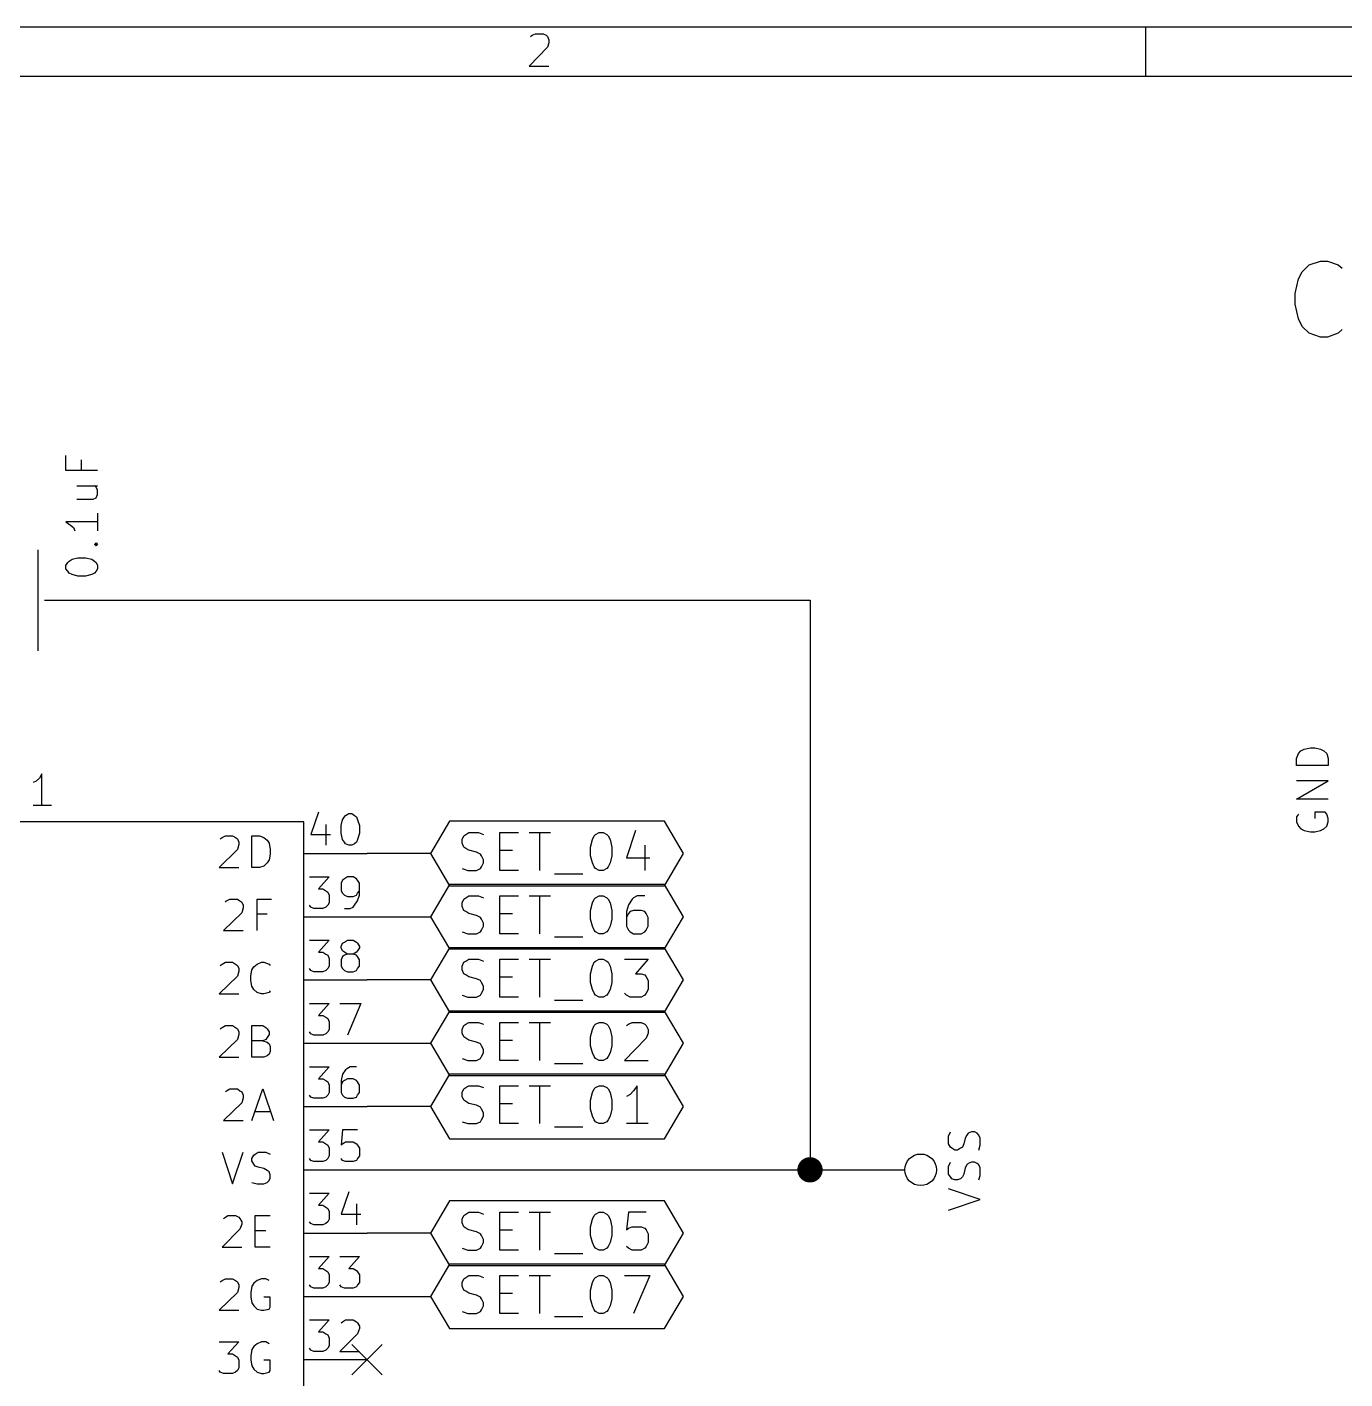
# Model space of a CAD drawing. Extents: x 10 to 287, y -200 to -10.
# Drawn here: x 65.1 to 118, y -64.3 to -10 of the extents above; entities that cross this region are included whole.
import ezdxf

# ---------------------------------------------------------------- set-up
doc = ezdxf.new("R2010")
doc.units = 0
doc.header["$MEASUREMENT"] = 0
for name, color, linetype in [('BLUE2', 5, 'CONTINUOUS'), ('BLUE3', 171, 'CONTINUOUS'), ('CYAN2', 4, 'CONTINUOUS'), ('GREEN2', 3, 'CONTINUOUS'), ('LYELLOW', 51, 'CONTINUOUS'), ('RED2', 1, 'CONTINUOUS')]:
    doc.layers.add(name, color=color, linetype=linetype)

msp = doc.modelspace()

# ---------------------------------------------------------------- linework, layer by layer
at = {"layer": 'BLUE2', "linetype": 'CONTINUOUS'}
for p, q in [((78.1304, -62.8904), (79.3496, -64.1096)), ((79.3496, -62.8904), (78.1304, -64.1096))]:
    msp.add_line(p, q, dxfattribs=at)
at = {"layer": 'BLUE3', "linetype": 'CONTINUOUS'}
for p, q in [((116.561, -19.558), (117.018, -19.4056)), ((117.018, -19.4056), (117.297, -19.4056)), ((117.297, -19.4056), (117.729, -19.558)), ((116.129, -20.1168), (116.281, -19.8374)), ((116.281, -19.8374), (116.561, -19.558)), ((117.729, -19.558), (117.881, -19.685)), ((116.002, -20.701), (116.129, -20.1168)), ((116.002, -21.1328), (116.002, -20.701)), ((116.129, -21.717), (116.002, -21.1328)), ((116.281, -22.0218), (116.129, -21.717)), ((116.561, -22.3012), (116.281, -22.0218)), ((117.881, -22.1488), (117.729, -22.3012)), ((117.018, -22.4536), (116.561, -22.3012)), ((117.297, -22.4536), (117.018, -22.4536)), ((117.729, -22.3012), (117.297, -22.4536))]:
    msp.add_line(p, q, dxfattribs=at)
at = {"layer": 'CYAN2', "linetype": 'CONTINUOUS'}
for p, q in [((66.6496, -27.813), (66.6496, -27.2034)), ((67.2592, -27.3812), (67.2592, -27.813)), ((67.9196, -27.813), (66.6496, -27.813)), ((67.0814, -28.4226), (67.9196, -28.4226)), ((67.8688, -28.4734), (67.7926, -28.4226)), ((67.9196, -28.6004), (67.8688, -28.4734)), ((67.9196, -28.7782), (67.9196, -28.6004)), ((67.0814, -28.956), (67.7418, -28.956)), ((67.7418, -28.956), (67.8688, -28.9052)), ((67.8688, -28.9052), (67.9196, -28.7782)), ((67.9196, -29.5148), (67.9196, -30.226)), ((67.9196, -29.8704), (66.6496, -29.8704)), ((66.6496, -29.8704), (66.8274, -29.9974)), ((66.8274, -29.9974), (66.9544, -30.099)), ((66.9544, -30.099), (67.0052, -30.226)), ((67.7926, -30.7848), (67.8688, -30.7086)), ((67.8688, -30.8356), (67.7926, -30.7848)), ((67.7926, -30.7848), (67.9196, -30.7848)), ((67.8688, -30.7086), (67.9196, -30.7848)), ((67.9196, -30.7848), (67.8688, -30.8356)), ((66.7258, -31.496), (66.7766, -31.4452)), ((66.7766, -31.4452), (66.9036, -31.369)), ((66.9036, -31.369), (67.1322, -31.3182)), ((67.1322, -31.3182), (67.437, -31.3182)), ((67.437, -31.3182), (67.691, -31.369)), ((67.691, -31.369), (67.7926, -31.4452)), ((67.7926, -31.4452), (67.8688, -31.496)), ((66.6496, -31.623), (66.7258, -31.496)), ((66.6496, -31.75), (66.6496, -31.623)), ((66.7258, -31.8516), (66.6496, -31.75)), ((66.7766, -31.9278), (66.7258, -31.8516)), ((66.9036, -31.9786), (66.7766, -31.9278)), ((67.1322, -32.0548), (66.9036, -31.9786)), ((67.691, -31.9786), (67.437, -32.0548)), ((67.7926, -31.9278), (67.691, -31.9786)), ((67.8688, -31.8516), (67.7926, -31.9278)), ((67.8688, -31.496), (67.9196, -31.623)), ((67.9196, -31.75), (67.8688, -31.8516)), ((67.9196, -31.623), (67.9196, -31.75)), ((67.437, -32.0548), (67.1322, -32.0548)), ((116.129, -39.1668), (116.23, -39.0652)), ((116.23, -39.0652), (116.357, -38.989)), ((116.357, -38.989), (116.611, -38.9382)), ((116.611, -38.9382), (116.789, -38.9382)), ((116.789, -38.9382), (117.018, -38.989)), ((117.018, -38.989), (117.145, -39.0652)), ((117.145, -39.0652), (117.272, -39.1668)), ((116.053, -39.37), (116.129, -39.1668)), ((116.053, -39.6494), (116.053, -39.37)), ((117.272, -39.1668), (117.323, -39.37)), ((117.323, -39.37), (117.323, -39.6494)), ((65.5828, -40.1574), (65.4558, -40.2844)), ((65.6844, -39.9796), (65.5828, -40.1574)), ((65.6844, -41.2496), (65.6844, -39.9796)), ((117.323, -39.6494), (116.053, -39.6494)), ((65.4558, -40.2844), (65.3288, -40.3352)), ((116.053, -40.9956), (117.323, -40.259)), ((117.323, -40.259), (116.053, -40.259)), ((117.323, -40.9956), (116.053, -40.9956)), ((66.0654, -41.2496), (65.3288, -41.2496)), ((116.129, -41.6052), (116.053, -41.7068)), ((116.053, -41.7068), (116.053, -41.91)), ((117.196, -41.529), (116.789, -41.529)), ((116.789, -41.529), (116.789, -41.783)), ((117.272, -41.6052), (117.196, -41.529)), ((117.323, -41.783), (117.272, -41.6052)), ((117.323, -41.91), (117.323, -41.783)), ((116.053, -41.91), (116.129, -42.0878)), ((116.129, -42.0878), (116.23, -42.1894)), ((116.23, -42.1894), (116.357, -42.2656)), ((116.357, -42.2656), (116.611, -42.3164)), ((116.611, -42.3164), (116.789, -42.3164)), ((116.789, -42.3164), (117.018, -42.2656)), ((117.018, -42.2656), (117.145, -42.1894)), ((117.145, -42.1894), (117.272, -42.0878)), ((117.272, -42.0878), (117.323, -41.91)), ((72.8472, -42.5958), (72.9234, -42.545)), ((72.9234, -42.545), (73.0504, -42.4688)), ((73.0504, -42.4688), (73.3298, -42.4688)), ((73.3298, -42.4688), (73.4568, -42.545)), ((73.4568, -42.545), (73.533, -42.5958)), ((73.533, -42.5958), (73.5838, -42.7228)), ((73.5838, -42.8244), (73.533, -43.0276)), ((73.5838, -42.7228), (73.5838, -42.8244)), ((74.1172, -43.7388), (74.1172, -42.4688)), ((74.1172, -42.4688), (74.422, -42.4688)), ((74.422, -42.4688), (74.5998, -42.545)), ((74.5998, -42.545), (74.7268, -42.6466)), ((74.7268, -42.6466), (74.803, -42.7736)), ((74.803, -42.7736), (74.8538, -43.0276)), ((73.533, -43.0276), (72.7964, -43.7388)), ((74.8538, -43.2054), (74.803, -43.434)), ((74.8538, -43.0276), (74.8538, -43.2054)), ((72.7964, -43.7388), (73.5838, -43.7388)), ((74.422, -43.7388), (74.1172, -43.7388)), ((74.5998, -43.688), (74.422, -43.7388)), ((74.7268, -43.561), (74.5998, -43.688)), ((74.803, -43.434), (74.7268, -43.561)), ((73.1012, -45.085), (73.2282, -45.0088)), ((73.2282, -45.0088), (73.533, -45.0088)), ((73.533, -45.0088), (73.6346, -45.085)), ((74.3204, -46.2788), (74.3204, -45.0088)), ((74.3204, -45.0088), (74.9046, -45.0088)), ((73.7108, -45.5676), (72.9742, -46.2788)), ((73.0504, -45.1358), (73.1012, -45.085)), ((73.6346, -45.085), (73.7108, -45.1358)), ((73.7108, -45.1358), (73.7616, -45.2628)), ((73.7616, -45.3644), (73.7108, -45.5676)), ((73.7616, -45.2628), (73.7616, -45.3644)), ((74.7268, -45.6184), (74.3204, -45.6184)), ((72.9742, -46.2788), (73.7616, -46.2788)), ((72.8472, -47.6758), (72.9234, -47.625)), ((72.9234, -47.625), (73.0504, -47.5488)), ((73.0504, -47.5488), (73.3298, -47.5488)), ((73.3298, -47.5488), (73.4568, -47.625)), ((73.4568, -47.625), (73.533, -47.6758)), ((73.533, -47.6758), (73.5838, -47.8028)), ((74.1172, -47.8536), (74.1934, -47.7266)), ((74.1934, -47.7266), (74.3204, -47.625)), ((74.3204, -47.625), (74.4982, -47.5488)), ((74.4982, -47.5488), (74.5998, -47.5488)), ((74.5998, -47.5488), (74.803, -47.625)), ((74.803, -47.625), (74.8538, -47.6758)), ((73.533, -48.1076), (72.7964, -48.8188)), ((73.5838, -47.9044), (73.533, -48.1076)), ((73.5838, -47.8028), (73.5838, -47.9044)), ((74.0664, -48.1076), (74.1172, -47.8536)), ((74.0664, -48.2854), (74.0664, -48.1076)), ((74.1172, -48.514), (74.0664, -48.2854)), ((72.7964, -48.8188), (73.5838, -48.8188)), ((74.1934, -48.641), (74.1172, -48.514)), ((74.3204, -48.768), (74.1934, -48.641)), ((74.4982, -48.8188), (74.3204, -48.768)), ((74.5998, -48.8188), (74.4982, -48.8188)), ((74.803, -48.768), (74.5998, -48.8188)), ((74.8538, -48.6918), (74.803, -48.768)), ((72.8472, -50.2158), (72.9234, -50.165)), ((72.9234, -50.165), (73.0504, -50.0888)), ((73.0504, -50.0888), (73.3298, -50.0888)), ((73.3298, -50.0888), (73.4568, -50.165)), ((73.4568, -50.165), (73.533, -50.2158)), ((73.533, -50.2158), (73.5838, -50.3428)), ((73.5838, -50.4444), (73.533, -50.6476)), ((73.5838, -50.3428), (73.5838, -50.4444)), ((74.1172, -51.3588), (74.1172, -50.0888)), ((74.1172, -50.0888), (74.549, -50.0888)), ((74.549, -50.0888), (74.676, -50.165)), ((74.676, -50.165), (74.7268, -50.2158)), ((74.7268, -50.2158), (74.803, -50.3428)), ((74.803, -50.4444), (74.7268, -50.5714)), ((74.803, -50.3428), (74.803, -50.4444)), ((73.533, -50.6476), (72.7964, -51.3588)), ((74.549, -50.6984), (74.1172, -50.6984)), ((74.676, -50.6476), (74.549, -50.6984)), ((74.549, -50.6984), (74.7268, -50.7492)), ((74.7268, -50.5714), (74.676, -50.6476)), ((74.7268, -50.7492), (74.803, -50.8254)), ((74.803, -50.8254), (74.8538, -50.927)), ((74.8538, -50.927), (74.8538, -51.1302)), ((72.7964, -51.3588), (73.5838, -51.3588)), ((74.5998, -51.3588), (74.1172, -51.3588)), ((74.7268, -51.308), (74.5998, -51.3588)), ((74.803, -51.2318), (74.7268, -51.308)), ((74.8538, -51.1302), (74.803, -51.2318)), ((73.1012, -52.705), (73.2282, -52.6288)), ((73.2282, -52.6288), (73.533, -52.6288)), ((73.533, -52.6288), (73.6346, -52.705)), ((74.1172, -53.8988), (74.549, -52.6288)), ((74.549, -52.6288), (74.9808, -53.8988)), ((73.0504, -52.7558), (73.1012, -52.705)), ((73.6346, -52.705), (73.7108, -52.7558)), ((73.7108, -52.7558), (73.7616, -52.8828)), ((73.7616, -52.9844), (73.7108, -53.1876)), ((73.7616, -52.8828), (73.7616, -52.9844)), ((73.7108, -53.1876), (72.9742, -53.8988)), ((74.2442, -53.5432), (74.8538, -53.5432)), ((72.9742, -53.8988), (73.7616, -53.8988)), ((102.083, -54.5338), (102.159, -54.356)), ((102.083, -54.8386), (102.083, -54.5338)), ((102.743, -54.61), (102.692, -54.8386)), ((102.819, -54.483), (102.743, -54.61)), ((102.87, -54.4068), (102.819, -54.483)), ((102.997, -54.356), (102.87, -54.4068)), ((103.124, -54.356), (102.997, -54.356)), ((103.226, -54.4068), (103.124, -54.356)), ((103.302, -54.483), (103.226, -54.4068)), ((103.353, -54.61), (103.302, -54.483)), ((103.353, -54.8894), (103.353, -54.61)), ((72.9234, -55.1688), (73.3298, -56.4388)), ((73.3298, -56.4388), (73.7616, -55.1688)), ((74.1172, -55.4228), (74.1934, -55.2958)), ((74.1934, -55.2958), (74.2442, -55.245)), ((74.2442, -55.245), (74.3712, -55.1688)), ((74.3712, -55.1688), (74.676, -55.1688)), ((74.676, -55.1688), (74.8538, -55.245)), ((102.159, -54.9656), (102.083, -54.8386)), ((102.21, -55.0164), (102.159, -54.9656)), ((102.337, -55.0926), (102.21, -55.0164)), ((102.438, -55.0926), (102.337, -55.0926)), ((102.565, -55.0164), (102.438, -55.0926)), ((102.641, -54.9656), (102.565, -55.0164)), ((102.692, -54.8386), (102.641, -54.9656)), ((103.302, -55.0926), (103.353, -54.8894)), ((74.1172, -55.5244), (74.1172, -55.4228)), ((74.1934, -55.6514), (74.1172, -55.5244)), ((74.2442, -55.7276), (74.1934, -55.6514)), ((74.3712, -55.7784), (74.2442, -55.7276)), ((74.5998, -55.8292), (74.3712, -55.7784)), ((74.7268, -55.9054), (74.5998, -55.8292)), ((102.083, -55.753), (102.159, -55.5752)), ((102.083, -56.0578), (102.083, -55.753)), ((102.743, -55.8038), (102.692, -56.0578)), ((102.819, -55.6768), (102.743, -55.8038)), ((102.87, -55.626), (102.819, -55.6768)), ((102.997, -55.5752), (102.87, -55.626)), ((103.124, -55.5752), (102.997, -55.5752)), ((103.226, -55.626), (103.124, -55.5752)), ((103.302, -55.6768), (103.226, -55.626)), ((103.353, -55.8038), (103.302, -55.6768)), ((103.353, -56.1086), (103.353, -55.8038)), ((74.1172, -56.388), (74.3204, -56.4388)), ((74.5998, -56.4388), (74.7268, -56.388)), ((74.803, -55.9562), (74.7268, -55.9054)), ((74.7268, -56.388), (74.803, -56.3118)), ((74.8538, -56.0832), (74.803, -55.9562)), ((74.803, -56.3118), (74.8538, -56.2102)), ((74.8538, -56.2102), (74.8538, -56.0832)), ((102.159, -56.1594), (102.083, -56.0578)), ((102.21, -56.2356), (102.159, -56.1594)), ((102.337, -56.2864), (102.21, -56.2356)), ((102.438, -56.2864), (102.337, -56.2864)), ((102.565, -56.2356), (102.438, -56.2864)), ((102.641, -56.1594), (102.565, -56.2356)), ((102.692, -56.0578), (102.641, -56.1594)), ((103.302, -56.2864), (103.353, -56.1086)), ((74.3204, -56.4388), (74.5998, -56.4388)), ((103.353, -57.0738), (102.083, -56.642)), ((102.083, -57.5056), (103.353, -57.0738)), ((72.9742, -57.8358), (73.0504, -57.785)), ((73.0504, -57.785), (73.152, -57.7088)), ((73.152, -57.7088), (73.4568, -57.7088)), ((73.4568, -57.7088), (73.5838, -57.785)), ((73.5838, -57.785), (73.6346, -57.8358)), ((73.6346, -57.8358), (73.7108, -57.9628)), ((73.7108, -58.0644), (73.6346, -58.2676)), ((73.7108, -57.9628), (73.7108, -58.0644)), ((74.2442, -58.9788), (74.2442, -57.7088)), ((74.2442, -57.7088), (74.8538, -57.7088)), ((73.6346, -58.2676), (72.9234, -58.9788)), ((74.2442, -58.3184), (74.676, -58.3184)), ((72.9234, -58.9788), (73.7108, -58.9788)), ((74.8538, -58.9788), (74.2442, -58.9788)), ((72.8472, -60.3758), (72.9234, -60.325)), ((72.9234, -60.325), (73.0504, -60.2488)), ((73.0504, -60.2488), (73.3298, -60.2488)), ((73.3298, -60.2488), (73.4568, -60.325)), ((73.4568, -60.325), (73.533, -60.3758)), ((73.533, -60.3758), (73.5838, -60.5028)), ((73.5838, -60.6044), (73.533, -60.8076)), ((73.5838, -60.5028), (73.5838, -60.6044)), ((74.1172, -60.5536), (74.0664, -60.8076)), ((74.1934, -60.4266), (74.1172, -60.5536)), ((74.3204, -60.325), (74.1934, -60.4266)), ((74.4982, -60.2488), (74.3204, -60.325)), ((74.676, -60.2488), (74.4982, -60.2488)), ((74.803, -60.325), (74.676, -60.2488)), ((73.533, -60.8076), (72.7964, -61.5188)), ((74.0664, -60.8076), (74.0664, -60.9854)), ((74.0664, -60.9854), (74.1172, -61.214)), ((74.1172, -61.214), (74.1934, -61.341)), ((74.8538, -60.9854), (74.5998, -60.9854)), ((74.8538, -61.3918), (74.8538, -60.9854)), ((72.7964, -61.5188), (73.5838, -61.5188)), ((74.1934, -61.341), (74.3204, -61.468)), ((74.3204, -61.468), (74.4982, -61.5188)), ((74.4982, -61.5188), (74.5998, -61.5188)), ((74.5998, -61.5188), (74.803, -61.468)), ((74.803, -61.468), (74.8538, -61.3918)), ((72.7964, -62.7888), (73.5838, -62.7888)), ((73.5838, -62.7888), (73.152, -63.2714)), ((74.3204, -62.865), (74.1934, -62.9666)), ((74.4982, -62.7888), (74.3204, -62.865)), ((74.676, -62.7888), (74.4982, -62.7888)), ((74.803, -62.865), (74.676, -62.7888)), ((73.152, -63.2714), (73.3298, -63.2714)), ((73.3298, -63.2714), (73.4568, -63.3476)), ((73.4568, -63.3476), (73.533, -63.3984)), ((73.533, -63.3984), (73.5838, -63.5254)), ((74.1172, -63.0936), (74.0664, -63.3476)), ((74.0664, -63.3476), (74.0664, -63.5254)), ((74.1934, -62.9666), (74.1172, -63.0936)), ((72.8472, -64.008), (72.7964, -63.9318)), ((72.9742, -64.0588), (72.8472, -64.008)), ((73.4568, -64.008), (73.3298, -64.0588)), ((73.533, -63.9318), (73.4568, -64.008)), ((73.5838, -63.8302), (73.533, -63.9318)), ((73.5838, -63.5254), (73.5838, -63.8302)), ((74.0664, -63.5254), (74.1172, -63.754)), ((74.1172, -63.754), (74.1934, -63.881)), ((74.1934, -63.881), (74.3204, -64.008)), ((74.3204, -64.008), (74.4982, -64.0588)), ((74.8538, -63.5254), (74.5998, -63.5254)), ((74.5998, -64.0588), (74.803, -64.008)), ((74.803, -64.008), (74.8538, -63.9318)), ((74.8538, -63.9318), (74.8538, -63.5254)), ((73.3298, -64.0588), (72.9742, -64.0588)), ((74.4982, -64.0588), (74.5998, -64.0588))]:
    msp.add_line(p, q, dxfattribs=at)
at = {"layer": 'GREEN2', "linetype": 'CONTINUOUS'}
for p, q in [((68.58, -33.02), (96.52, -33.02)), ((96.52, -33.02), (96.52, -55.88)), ((81.28, -43.18), (78.74, -43.18)), ((78.74, -45.72), (81.28, -45.72)), ((81.28, -48.26), (78.74, -48.26)), ((78.74, -50.8), (81.28, -50.8)), ((81.28, -53.34), (78.74, -53.34)), ((78.74, -55.88), (96.52, -55.88)), ((96.52, -55.88), (99.06, -55.88)), ((81.28, -58.42), (78.74, -58.42)), ((78.74, -60.96), (81.28, -60.96))]:
    msp.add_line(p, q, dxfattribs=at)
at = {"layer": 'GREEN2', "const_width": 0.508}
msp.add_lwpolyline([(96.266, -55.88, 1), (96.774, -55.88, 1)], format="xyb", close=True, dxfattribs=at)
at = {"layer": 'LYELLOW', "linetype": 'CONTINUOUS'}
for p, q in [((76.2, -41.91), (53.34, -41.91)), ((76.2, -92.71), (76.2, -41.91))]:
    msp.add_line(p, q, dxfattribs=at)
at = {"layer": 'RED2', "linetype": 'CONTINUOUS'}
for p, q in [((286.995, -10.0076), (10.0076, -10.0076)), ((85.3694, -10.3378), (85.4964, -10.287)), ((85.4964, -10.287), (85.8012, -10.287)), ((85.8012, -10.287), (85.9282, -10.3378)), ((110.007, -11.9888), (110.007, -10.0076)), ((85.979, -10.8204), (85.2424, -11.5824)), ((85.2932, -10.3886), (85.3694, -10.3378)), ((85.9282, -10.3378), (85.979, -10.3886)), ((85.979, -10.3886), (86.0298, -10.5156)), ((86.0298, -10.6426), (85.979, -10.8204)), ((86.0298, -10.5156), (86.0298, -10.6426)), ((85.2424, -11.5824), (86.0298, -11.5824)), ((285.013, -11.9888), (11.9888, -11.9888)), ((65.532, -35.052), (65.532, -30.988)), ((65.786, -33.02), (68.58, -33.02)), ((76.7842, -41.529), (76.4794, -42.418)), ((77.7494, -41.8338), (77.8256, -41.7068)), ((77.8256, -41.7068), (77.8764, -41.656)), ((77.8764, -41.656), (78.0034, -41.5798)), ((78.0034, -41.5798), (78.1304, -41.5798)), ((78.1304, -41.5798), (78.232, -41.656)), ((78.232, -41.656), (78.3082, -41.7068)), ((78.3082, -41.7068), (78.359, -41.8338)), ((76.2, -41.91), (53.34, -41.91)), ((76.2, -92.71), (76.2, -41.91)), ((77.089, -42.0116), (77.089, -42.8498)), ((77.6986, -42.0624), (77.7494, -41.8338)), ((77.6986, -42.3672), (77.6986, -42.0624)), ((78.359, -41.8338), (78.4352, -42.0624)), ((78.4352, -42.0624), (78.4352, -42.3672)), ((82.042, -41.8846), (81.28, -43.18)), ((90.678, -41.8846), (82.042, -41.8846)), ((89.5096, -42.2656), (89.154, -43.3578)), ((91.44, -43.18), (90.678, -41.8846)), ((76.4794, -42.418), (77.2668, -42.418)), ((77.7494, -42.6212), (77.6986, -42.3672)), ((77.8256, -42.7228), (77.7494, -42.6212)), ((77.8764, -42.799), (77.8256, -42.7228)), ((78.0034, -42.8498), (77.8764, -42.799)), ((78.1304, -42.8498), (78.0034, -42.8498)), ((78.232, -42.799), (78.1304, -42.8498)), ((78.3082, -42.7228), (78.232, -42.799)), ((78.359, -42.6212), (78.3082, -42.7228)), ((78.4352, -42.3672), (78.359, -42.6212)), ((82.55, -42.6212), (82.6262, -42.4688)), ((82.55, -42.7736), (82.55, -42.6212)), ((82.6262, -42.926), (82.55, -42.7736)), ((82.6262, -42.4688), (82.7024, -42.418)), ((82.7024, -42.418), (82.8294, -42.3418)), ((82.8294, -42.3418), (83.2104, -42.3418)), ((83.2104, -42.3418), (83.4136, -42.418)), ((84.074, -43.8658), (84.074, -42.3418)), ((84.074, -42.3418), (84.8106, -42.3418)), ((85.2424, -42.3418), (86.106, -42.3418)), ((85.6742, -43.8658), (85.6742, -42.3418)), ((87.7062, -42.926), (87.7824, -42.6212)), ((87.7824, -42.6212), (87.8586, -42.4688)), ((87.8586, -42.4688), (87.9094, -42.418)), ((87.9094, -42.418), (88.0618, -42.3418)), ((88.0618, -42.3418), (88.2142, -42.3418)), ((88.2142, -42.3418), (88.3666, -42.418)), ((88.3666, -42.418), (88.4174, -42.4688)), ((88.4174, -42.4688), (88.4936, -42.6212)), ((88.4936, -42.6212), (88.5698, -42.926)), ((89.8906, -42.8498), (89.8906, -43.8658)), ((76.2, -43.18), (78.74, -43.18)), ((81.28, -43.18), (82.042, -44.4754)), ((82.7024, -42.9768), (82.6262, -42.926)), ((82.8294, -43.053), (82.7024, -42.9768)), ((83.1342, -43.1292), (82.8294, -43.053)), ((83.2866, -43.2054), (83.1342, -43.1292)), ((83.3374, -43.2816), (83.2866, -43.2054)), ((83.4136, -43.434), (83.3374, -43.2816)), ((84.074, -43.053), (84.582, -43.053)), ((87.7062, -43.2816), (87.7062, -42.926)), ((87.7824, -43.561), (87.7062, -43.2816)), ((88.5698, -43.2816), (88.4936, -43.561)), ((88.5698, -42.926), (88.5698, -43.2816)), ((89.154, -43.3578), (90.0938, -43.3578)), ((90.678, -44.4754), (91.44, -43.18)), ((82.55, -43.7896), (82.7786, -43.8658)), ((82.7786, -43.8658), (83.1342, -43.8658)), ((83.1342, -43.8658), (83.2866, -43.7896)), ((83.2866, -43.7896), (83.3374, -43.7134)), ((83.3374, -43.7134), (83.4136, -43.561)), ((83.4136, -43.561), (83.4136, -43.434)), ((84.8106, -43.8658), (84.074, -43.8658)), ((87.8586, -43.7134), (87.7824, -43.561)), ((87.9094, -43.7896), (87.8586, -43.7134)), ((88.0618, -43.8658), (87.9094, -43.7896)), ((88.2142, -43.8658), (88.0618, -43.8658)), ((88.3666, -43.7896), (88.2142, -43.8658)), ((88.4174, -43.7134), (88.3666, -43.7896)), ((88.4936, -43.561), (88.4174, -43.7134)), ((76.4286, -44.1198), (77.216, -44.1198)), ((77.216, -44.1198), (76.7842, -44.6024)), ((77.7494, -44.2468), (77.6986, -44.3738)), ((77.6986, -44.3738), (77.6986, -44.6786)), ((77.8256, -44.196), (77.7494, -44.2468)), ((77.9526, -44.1198), (77.8256, -44.196)), ((78.1812, -44.1198), (77.9526, -44.1198)), ((78.3082, -44.196), (78.1812, -44.1198)), ((78.359, -44.2468), (78.3082, -44.196)), ((78.4352, -44.3738), (78.359, -44.2468)), ((78.4352, -44.8564), (78.4352, -44.3738)), ((82.042, -44.4246), (81.28, -45.72)), ((90.678, -44.4246), (82.042, -44.4246)), ((82.042, -44.4754), (90.678, -44.4754)), ((86.2584, -43.9928), (87.4014, -43.9928)), ((91.44, -45.72), (90.678, -44.4246)), ((76.7842, -44.6024), (76.962, -44.6024)), ((76.962, -44.6024), (77.089, -44.6786)), ((77.089, -44.6786), (77.1652, -44.7294)), ((77.1652, -44.7294), (77.216, -44.8564)), ((77.216, -44.8564), (77.216, -45.1612)), ((77.6986, -44.6786), (77.7494, -44.7802)), ((77.7494, -44.7802), (77.8256, -44.8564)), ((77.8256, -44.8564), (77.9526, -44.9072)), ((77.9526, -44.9072), (78.1812, -44.9072)), ((78.1812, -44.9072), (78.3082, -44.8564)), ((78.3082, -44.8564), (78.359, -44.7802)), ((78.359, -44.7802), (78.4352, -44.6786)), ((78.359, -45.085), (78.4352, -44.8564)), ((82.55, -45.1612), (82.6262, -45.0088)), ((82.6262, -45.0088), (82.7024, -44.958)), ((82.7024, -44.958), (82.8294, -44.8818)), ((82.8294, -44.8818), (83.2104, -44.8818)), ((83.2104, -44.8818), (83.4136, -44.958)), ((84.074, -46.4058), (84.074, -44.8818)), ((84.074, -44.8818), (84.8106, -44.8818)), ((85.2424, -44.8818), (86.106, -44.8818)), ((85.6742, -46.4058), (85.6742, -44.8818)), ((87.7824, -45.1612), (87.8586, -45.0088)), ((87.8586, -45.0088), (87.9094, -44.958)), ((87.9094, -44.958), (88.0618, -44.8818)), ((88.0618, -44.8818), (88.2142, -44.8818)), ((88.2142, -44.8818), (88.3666, -44.958)), ((88.3666, -44.958), (88.4174, -45.0088)), ((88.4174, -45.0088), (88.4936, -45.1612)), ((89.3826, -45.0088), (89.2302, -45.2374)), ((89.4334, -44.958), (89.3826, -45.0088)), ((89.5858, -44.8818), (89.4334, -44.958)), ((89.8906, -44.8818), (89.5858, -44.8818)), ((76.4794, -45.339), (76.4286, -45.2628)), ((76.6064, -45.3898), (76.4794, -45.339)), ((76.962, -45.3898), (76.6064, -45.3898)), ((77.089, -45.339), (76.962, -45.3898)), ((77.1652, -45.2628), (77.089, -45.339)), ((77.216, -45.1612), (77.1652, -45.2628)), ((77.8256, -45.3898), (78.0542, -45.3898)), ((78.0542, -45.3898), (78.1812, -45.339)), ((78.1812, -45.339), (78.232, -45.2628)), ((78.232, -45.2628), (78.359, -45.085)), ((82.55, -45.3136), (82.55, -45.1612)), ((82.6262, -45.466), (82.55, -45.3136)), ((82.7024, -45.5168), (82.6262, -45.466)), ((82.8294, -45.593), (82.7024, -45.5168)), ((87.7062, -45.466), (87.7824, -45.1612)), ((87.7062, -45.8216), (87.7062, -45.466)), ((88.4936, -45.1612), (88.5698, -45.466)), ((88.5698, -45.466), (88.5698, -45.8216)), ((89.2302, -45.2374), (89.154, -45.5168)), ((89.154, -45.5168), (89.154, -46.101)), ((89.3064, -45.5168), (89.2302, -45.593)), ((89.4334, -45.466), (89.3064, -45.5168)), ((89.7382, -45.466), (89.4334, -45.466)), ((89.8906, -45.5168), (89.7382, -45.466)), ((89.9414, -45.593), (89.8906, -45.5168)), ((76.2, -45.72), (78.74, -45.72)), ((81.28, -45.72), (82.042, -47.0154)), ((83.1342, -45.6692), (82.8294, -45.593)), ((83.2866, -45.7454), (83.1342, -45.6692)), ((83.3374, -45.8216), (83.2866, -45.7454)), ((83.4136, -45.974), (83.3374, -45.8216)), ((83.3374, -46.2534), (83.4136, -46.101)), ((83.4136, -46.101), (83.4136, -45.974)), ((84.074, -45.593), (84.582, -45.593)), ((87.7824, -46.101), (87.7062, -45.8216)), ((87.8586, -46.2534), (87.7824, -46.101)), ((88.4936, -46.101), (88.4174, -46.2534)), ((88.5698, -45.8216), (88.4936, -46.101)), ((89.2302, -45.593), (89.154, -45.7454)), ((89.154, -46.101), (89.2302, -46.2534)), ((90.0176, -45.7454), (89.9414, -45.593)), ((89.9414, -46.2534), (90.0176, -46.101)), ((90.0176, -46.101), (90.0176, -45.7454)), ((90.678, -47.0154), (91.44, -45.72)), ((76.4286, -46.6598), (77.216, -46.6598)), ((77.216, -46.6598), (76.7842, -47.1424)), ((77.8256, -46.736), (77.9526, -46.6598)), ((77.9526, -46.6598), (78.1812, -46.6598)), ((78.1812, -46.6598), (78.3082, -46.736)), ((82.55, -46.3296), (82.7786, -46.4058)), ((82.7786, -46.4058), (83.1342, -46.4058)), ((83.1342, -46.4058), (83.2866, -46.3296)), ((83.2866, -46.3296), (83.3374, -46.2534)), ((84.8106, -46.4058), (84.074, -46.4058)), ((86.2584, -46.5328), (87.4014, -46.5328)), ((87.9094, -46.3296), (87.8586, -46.2534)), ((88.0618, -46.4058), (87.9094, -46.3296)), ((88.2142, -46.4058), (88.0618, -46.4058)), ((88.3666, -46.3296), (88.2142, -46.4058)), ((88.4174, -46.2534), (88.3666, -46.3296)), ((89.2302, -46.2534), (89.3064, -46.3296)), ((89.3064, -46.3296), (89.4334, -46.4058)), ((89.4334, -46.4058), (89.7382, -46.4058)), ((89.7382, -46.4058), (89.8906, -46.3296)), ((89.8906, -46.3296), (89.9414, -46.2534)), ((76.7842, -47.1424), (76.962, -47.1424)), ((76.962, -47.1424), (77.089, -47.2186)), ((77.6986, -46.9138), (77.7494, -46.7868)), ((77.6986, -46.9646), (77.6986, -46.9138)), ((77.7494, -47.0916), (77.6986, -46.9646)), ((77.7494, -46.7868), (77.8256, -46.736)), ((77.8256, -47.1424), (77.7494, -47.0916)), ((77.9526, -47.2186), (77.8256, -47.1424)), ((78.3082, -47.1424), (78.1812, -47.2186)), ((78.3082, -46.736), (78.359, -46.7868)), ((78.359, -47.0916), (78.3082, -47.1424)), ((78.359, -46.7868), (78.4352, -46.9138)), ((78.4352, -46.9646), (78.359, -47.0916)), ((78.4352, -46.9138), (78.4352, -46.9646)), ((82.042, -46.9646), (81.28, -48.26)), ((90.678, -46.9646), (82.042, -46.9646)), ((82.042, -47.0154), (90.678, -47.0154)), ((91.44, -48.26), (90.678, -46.9646)), ((77.089, -47.2186), (77.1652, -47.2694)), ((77.1652, -47.2694), (77.216, -47.3964)), ((77.216, -47.7012), (77.1652, -47.8028)), ((77.216, -47.3964), (77.216, -47.7012)), ((77.7494, -47.3202), (77.6986, -47.4472)), ((77.6986, -47.4472), (77.6986, -47.7012)), ((77.6986, -47.7012), (77.7494, -47.8028)), ((77.8256, -47.2694), (77.7494, -47.3202)), ((77.9526, -47.2186), (77.8256, -47.2694)), ((78.1812, -47.2186), (77.9526, -47.2186)), ((78.3082, -47.2694), (78.1812, -47.2186)), ((78.359, -47.3202), (78.3082, -47.2694)), ((78.4352, -47.4472), (78.359, -47.3202)), ((78.359, -47.8028), (78.4352, -47.7012)), ((78.4352, -47.7012), (78.4352, -47.4472)), ((82.55, -47.7012), (82.6262, -47.5488)), ((82.55, -47.8536), (82.55, -47.7012)), ((82.6262, -47.5488), (82.7024, -47.498)), ((82.7024, -47.498), (82.8294, -47.4218)), ((82.8294, -47.4218), (83.2104, -47.4218)), ((83.2104, -47.4218), (83.4136, -47.498)), ((84.074, -48.9458), (84.074, -47.4218)), ((84.074, -47.4218), (84.8106, -47.4218)), ((85.2424, -47.4218), (86.106, -47.4218)), ((85.6742, -48.9458), (85.6742, -47.4218)), ((87.7062, -48.006), (87.7824, -47.7012)), ((87.7824, -47.7012), (87.8586, -47.5488)), ((87.8586, -47.5488), (87.9094, -47.498)), ((87.9094, -47.498), (88.0618, -47.4218)), ((88.0618, -47.4218), (88.2142, -47.4218)), ((88.2142, -47.4218), (88.3666, -47.498)), ((88.3666, -47.498), (88.4174, -47.5488)), ((88.4174, -47.5488), (88.4936, -47.7012)), ((88.4936, -47.7012), (88.5698, -48.006)), ((89.0778, -47.4218), (90.0176, -47.4218)), ((90.0176, -47.4218), (89.5096, -48.006)), ((76.2, -48.26), (78.74, -48.26)), ((76.4794, -47.879), (76.4286, -47.8028)), ((76.6064, -47.9298), (76.4794, -47.879)), ((76.962, -47.9298), (76.6064, -47.9298)), ((77.089, -47.879), (76.962, -47.9298)), ((77.1652, -47.8028), (77.089, -47.879)), ((77.7494, -47.8028), (77.8256, -47.879)), ((77.8256, -47.879), (77.9526, -47.9298)), ((77.9526, -47.9298), (78.1812, -47.9298)), ((78.1812, -47.9298), (78.3082, -47.879)), ((78.3082, -47.879), (78.359, -47.8028)), ((81.28, -48.26), (82.042, -49.5554)), ((82.6262, -48.006), (82.55, -47.8536)), ((82.7024, -48.0568), (82.6262, -48.006)), ((82.8294, -48.133), (82.7024, -48.0568)), ((83.1342, -48.2092), (82.8294, -48.133)), ((83.2866, -48.2854), (83.1342, -48.2092)), ((83.3374, -48.3616), (83.2866, -48.2854)), ((84.074, -48.133), (84.582, -48.133)), ((87.7062, -48.3616), (87.7062, -48.006)), ((88.5698, -48.006), (88.5698, -48.3616)), ((89.5096, -48.006), (89.7382, -48.006)), ((89.7382, -48.006), (89.8906, -48.0568)), ((89.8906, -48.0568), (89.9414, -48.133)), ((89.9414, -48.133), (90.0176, -48.2854)), ((90.0176, -48.2854), (90.0176, -48.641)), ((90.678, -49.5554), (91.44, -48.26)), ((83.2866, -48.8696), (83.3374, -48.7934)), ((83.4136, -48.514), (83.3374, -48.3616)), ((83.3374, -48.7934), (83.4136, -48.641)), ((83.4136, -48.641), (83.4136, -48.514)), ((87.7824, -48.641), (87.7062, -48.3616)), ((87.8586, -48.7934), (87.7824, -48.641)), ((87.9094, -48.8696), (87.8586, -48.7934)), ((88.4174, -48.7934), (88.3666, -48.8696)), ((88.4936, -48.641), (88.4174, -48.7934)), ((88.5698, -48.3616), (88.4936, -48.641)), ((89.154, -48.8696), (89.0778, -48.7934)), ((89.9414, -48.7934), (89.8906, -48.8696)), ((90.0176, -48.641), (89.9414, -48.7934)), ((76.4286, -49.1998), (77.216, -49.1998)), ((77.216, -49.1998), (76.7842, -49.6824)), ((77.6478, -49.1998), (78.486, -49.1998)), ((78.486, -49.1998), (77.9526, -50.4698)), ((82.55, -48.8696), (82.7786, -48.9458)), ((82.7786, -48.9458), (83.1342, -48.9458)), ((83.1342, -48.9458), (83.2866, -48.8696)), ((84.8106, -48.9458), (84.074, -48.9458)), ((86.2584, -49.0728), (87.4014, -49.0728)), ((88.0618, -48.9458), (87.9094, -48.8696)), ((88.2142, -48.9458), (88.0618, -48.9458)), ((88.3666, -48.8696), (88.2142, -48.9458)), ((89.3064, -48.9458), (89.154, -48.8696)), ((89.7382, -48.9458), (89.3064, -48.9458)), ((89.8906, -48.8696), (89.7382, -48.9458)), ((76.7842, -49.6824), (76.962, -49.6824)), ((76.962, -49.6824), (77.089, -49.7586)), ((77.089, -49.7586), (77.1652, -49.8094)), ((77.1652, -49.8094), (77.216, -49.9364)), ((82.042, -49.5046), (81.28, -50.8)), ((90.678, -49.5046), (82.042, -49.5046)), ((82.042, -49.5554), (90.678, -49.5554)), ((91.44, -50.8), (90.678, -49.5046)), ((76.4794, -50.419), (76.4286, -50.3428)), ((76.6064, -50.4698), (76.4794, -50.419)), ((77.089, -50.419), (76.962, -50.4698)), ((77.1652, -50.3428), (77.089, -50.419)), ((77.216, -50.2412), (77.1652, -50.3428)), ((77.216, -49.9364), (77.216, -50.2412)), ((82.55, -50.2412), (82.6262, -50.0888)), ((82.55, -50.3936), (82.55, -50.2412)), ((82.6262, -50.546), (82.55, -50.3936)), ((82.6262, -50.0888), (82.7024, -50.038)), ((82.7024, -50.038), (82.8294, -49.9618)), ((82.8294, -49.9618), (83.2104, -49.9618)), ((83.2104, -49.9618), (83.4136, -50.038)), ((84.074, -51.4858), (84.074, -49.9618)), ((84.074, -49.9618), (84.8106, -49.9618)), ((85.2424, -49.9618), (86.106, -49.9618)), ((85.6742, -51.4858), (85.6742, -49.9618)), ((87.7062, -50.546), (87.7824, -50.2412)), ((87.7824, -50.2412), (87.8586, -50.0888)), ((87.8586, -50.0888), (87.9094, -50.038)), ((87.9094, -50.038), (88.0618, -49.9618)), ((88.0618, -49.9618), (88.2142, -49.9618)), ((88.2142, -49.9618), (88.3666, -50.038)), ((88.3666, -50.038), (88.4174, -50.0888)), ((88.4174, -50.0888), (88.4936, -50.2412)), ((88.4936, -50.2412), (88.5698, -50.546)), ((89.154, -50.0888), (89.2302, -50.038)), ((89.2302, -50.038), (89.3826, -49.9618)), ((89.3826, -49.9618), (89.7382, -49.9618)), ((89.7382, -49.9618), (89.8906, -50.038)), ((89.8906, -50.038), (89.9414, -50.0888)), ((89.9414, -50.0888), (90.0176, -50.2412)), ((90.0176, -50.3936), (89.9414, -50.5968)), ((90.0176, -50.2412), (90.0176, -50.3936)), ((76.2, -50.8), (78.74, -50.8)), ((76.962, -50.4698), (76.6064, -50.4698)), ((81.28, -50.8), (82.042, -52.0954)), ((82.7024, -50.5968), (82.6262, -50.546)), ((82.8294, -50.673), (82.7024, -50.5968)), ((83.1342, -50.7492), (82.8294, -50.673)), ((83.2866, -50.8254), (83.1342, -50.7492)), ((83.3374, -50.9016), (83.2866, -50.8254)), ((83.4136, -51.054), (83.3374, -50.9016)), ((84.074, -50.673), (84.582, -50.673)), ((87.7062, -50.9016), (87.7062, -50.546)), ((87.7824, -51.181), (87.7062, -50.9016)), ((88.5698, -50.9016), (88.4936, -51.181)), ((88.5698, -50.546), (88.5698, -50.9016)), ((89.9414, -50.5968), (89.0778, -51.4858)), ((90.678, -52.0954), (91.44, -50.8)), ((82.55, -51.4096), (82.7786, -51.4858)), ((82.7786, -51.4858), (83.1342, -51.4858)), ((83.1342, -51.4858), (83.2866, -51.4096)), ((83.2866, -51.4096), (83.3374, -51.3334)), ((83.3374, -51.3334), (83.4136, -51.181)), ((83.4136, -51.181), (83.4136, -51.054)), ((84.8106, -51.4858), (84.074, -51.4858)), ((87.8586, -51.3334), (87.7824, -51.181)), ((87.9094, -51.4096), (87.8586, -51.3334)), ((88.0618, -51.4858), (87.9094, -51.4096)), ((88.2142, -51.4858), (88.0618, -51.4858)), ((88.3666, -51.4096), (88.2142, -51.4858)), ((88.4174, -51.3334), (88.3666, -51.4096)), ((88.4936, -51.181), (88.4174, -51.3334)), ((89.0778, -51.4858), (90.0176, -51.4858)), ((76.4286, -51.7398), (77.216, -51.7398)), ((77.216, -51.7398), (76.7842, -52.2224)), ((77.7494, -52.0446), (77.6986, -52.2986)), ((77.8764, -51.8668), (77.7494, -52.0446)), ((77.9526, -51.816), (77.8764, -51.8668)), ((78.0542, -51.7398), (77.9526, -51.816)), ((78.3082, -51.7398), (78.0542, -51.7398)), ((82.042, -52.0446), (81.28, -53.34)), ((90.678, -52.0446), (82.042, -52.0446)), ((82.042, -52.0954), (90.678, -52.0954)), ((86.2584, -51.6128), (87.4014, -51.6128)), ((91.44, -53.34), (90.678, -52.0446)), ((76.7842, -52.2224), (76.962, -52.2224)), ((76.962, -52.2224), (77.089, -52.2986)), ((77.089, -52.2986), (77.1652, -52.3494)), ((77.1652, -52.3494), (77.216, -52.4764)), ((77.216, -52.4764), (77.216, -52.7812)), ((77.6986, -52.2986), (77.6986, -52.7812)), ((77.7494, -52.3494), (77.6986, -52.4764)), ((77.8256, -52.2986), (77.7494, -52.3494)), ((77.9526, -52.2224), (77.8256, -52.2986)), ((78.1812, -52.2224), (77.9526, -52.2224)), ((78.3082, -52.2986), (78.1812, -52.2224)), ((78.359, -52.3494), (78.3082, -52.2986)), ((78.4352, -52.4764), (78.359, -52.3494)), ((78.4352, -52.7812), (78.4352, -52.4764)), ((82.55, -52.7812), (82.6262, -52.6288)), ((82.6262, -52.6288), (82.7024, -52.578)), ((82.7024, -52.578), (82.8294, -52.5018)), ((82.8294, -52.5018), (83.2104, -52.5018)), ((83.2104, -52.5018), (83.4136, -52.578)), ((84.074, -54.0258), (84.074, -52.5018)), ((84.074, -52.5018), (84.8106, -52.5018)), ((85.2424, -52.5018), (86.106, -52.5018)), ((85.6742, -54.0258), (85.6742, -52.5018)), ((87.7824, -52.7812), (87.8586, -52.6288)), ((87.8586, -52.6288), (87.9094, -52.578)), ((87.9094, -52.578), (88.0618, -52.5018)), ((88.0618, -52.5018), (88.2142, -52.5018)), ((88.2142, -52.5018), (88.3666, -52.578)), ((88.3666, -52.578), (88.4174, -52.6288)), ((88.4174, -52.6288), (88.4936, -52.7812)), ((89.5858, -52.5018), (89.4334, -52.705)), ((89.5858, -54.0258), (89.5858, -52.5018)), ((76.4794, -52.959), (76.4286, -52.8828)), ((76.6064, -53.0098), (76.4794, -52.959)), ((76.962, -53.0098), (76.6064, -53.0098)), ((77.089, -52.959), (76.962, -53.0098)), ((77.1652, -52.8828), (77.089, -52.959)), ((77.216, -52.7812), (77.1652, -52.8828)), ((77.6986, -52.7812), (77.7494, -52.8828)), ((77.7494, -52.8828), (77.8256, -52.959)), ((77.8256, -52.959), (77.9526, -53.0098)), ((77.9526, -53.0098), (78.1812, -53.0098)), ((78.1812, -53.0098), (78.3082, -52.959)), ((78.3082, -52.959), (78.359, -52.8828)), ((78.359, -52.8828), (78.4352, -52.7812)), ((82.55, -52.9336), (82.55, -52.7812)), ((82.6262, -53.086), (82.55, -52.9336)), ((82.7024, -53.1368), (82.6262, -53.086)), ((82.8294, -53.213), (82.7024, -53.1368)), ((87.7062, -53.086), (87.7824, -52.7812)), ((87.7062, -53.4416), (87.7062, -53.086)), ((88.4936, -52.7812), (88.5698, -53.086)), ((88.5698, -53.086), (88.5698, -53.4416)), ((89.3064, -52.8574), (89.154, -52.9336)), ((89.4334, -52.705), (89.3064, -52.8574)), ((76.2, -53.34), (78.74, -53.34)), ((81.28, -53.34), (82.042, -54.6354)), ((83.1342, -53.2892), (82.8294, -53.213)), ((83.2866, -53.3654), (83.1342, -53.2892)), ((83.3374, -53.4416), (83.2866, -53.3654)), ((83.4136, -53.594), (83.3374, -53.4416)), ((83.3374, -53.8734), (83.4136, -53.721)), ((83.4136, -53.721), (83.4136, -53.594)), ((84.074, -53.213), (84.582, -53.213)), ((87.7824, -53.721), (87.7062, -53.4416)), ((87.8586, -53.8734), (87.7824, -53.721)), ((88.4936, -53.721), (88.4174, -53.8734)), ((88.5698, -53.4416), (88.4936, -53.721)), ((90.678, -54.6354), (91.44, -53.34)), ((82.55, -53.9496), (82.7786, -54.0258)), ((82.7786, -54.0258), (83.1342, -54.0258)), ((83.1342, -54.0258), (83.2866, -53.9496)), ((83.2866, -53.9496), (83.3374, -53.8734)), ((84.8106, -54.0258), (84.074, -54.0258)), ((86.2584, -54.1528), (87.4014, -54.1528)), ((87.9094, -53.9496), (87.8586, -53.8734)), ((88.0618, -54.0258), (87.9094, -53.9496)), ((88.2142, -54.0258), (88.0618, -54.0258)), ((88.3666, -53.9496), (88.2142, -54.0258)), ((88.4174, -53.8734), (88.3666, -53.9496)), ((90.0176, -54.0258), (89.154, -54.0258)), ((76.4286, -54.2798), (77.216, -54.2798)), ((77.216, -54.2798), (76.7842, -54.7624)), ((76.7842, -54.7624), (76.962, -54.7624)), ((76.962, -54.7624), (77.089, -54.8386)), ((77.7494, -54.2798), (77.6986, -54.8894)), ((78.359, -54.2798), (77.7494, -54.2798)), ((77.7494, -54.8386), (77.8764, -54.7624)), ((77.8764, -54.7624), (78.1812, -54.7624)), ((78.1812, -54.7624), (78.3082, -54.8386)), ((82.042, -54.6354), (90.678, -54.6354)), ((77.089, -54.8386), (77.1652, -54.8894)), ((77.1652, -54.8894), (77.216, -55.0164)), ((77.216, -55.3212), (77.1652, -55.4228)), ((77.216, -55.0164), (77.216, -55.3212)), ((77.6986, -54.8894), (77.7494, -54.8386)), ((78.3082, -54.8386), (78.359, -54.8894)), ((78.359, -54.8894), (78.4352, -55.0164)), ((78.4352, -55.3212), (78.359, -55.4228)), ((78.4352, -55.0164), (78.4352, -55.3212)), ((76.2, -55.88), (78.74, -55.88)), ((76.4794, -55.499), (76.4286, -55.4228)), ((76.6064, -55.5498), (76.4794, -55.499)), ((76.962, -55.5498), (76.6064, -55.5498)), ((77.089, -55.499), (76.962, -55.5498)), ((77.1652, -55.4228), (77.089, -55.499)), ((77.7494, -55.499), (77.6986, -55.4228)), ((77.8764, -55.5498), (77.7494, -55.499)), ((78.1812, -55.5498), (77.8764, -55.5498)), ((78.3082, -55.499), (78.1812, -55.5498)), ((78.359, -55.4228), (78.3082, -55.499)), ((99.06, -55.88), (100.33, -55.88)), ((76.4286, -56.8198), (77.216, -56.8198)), ((77.216, -56.8198), (76.7842, -57.3024)), ((78.0034, -56.769), (77.6986, -57.658)), ((76.7842, -57.3024), (76.962, -57.3024)), ((76.962, -57.3024), (77.089, -57.3786)), ((77.089, -57.3786), (77.1652, -57.4294)), ((77.1652, -57.4294), (77.216, -57.5564)), ((78.3082, -57.2516), (78.3082, -58.0898)), ((82.042, -57.1246), (81.28, -58.42)), ((90.678, -57.1246), (82.042, -57.1246)), ((91.44, -58.42), (90.678, -57.1246)), ((76.4794, -58.039), (76.4286, -57.9628)), ((76.6064, -58.0898), (76.4794, -58.039)), ((77.089, -58.039), (76.962, -58.0898)), ((77.1652, -57.9628), (77.089, -58.039)), ((77.216, -57.8612), (77.1652, -57.9628)), ((77.216, -57.5564), (77.216, -57.8612)), ((77.6986, -57.658), (78.486, -57.658)), ((82.55, -57.8612), (82.6262, -57.7088)), ((82.55, -58.0136), (82.55, -57.8612)), ((82.6262, -58.166), (82.55, -58.0136)), ((82.6262, -57.7088), (82.7024, -57.658)), ((82.7024, -57.658), (82.8294, -57.5818)), ((82.8294, -57.5818), (83.2104, -57.5818)), ((83.2104, -57.5818), (83.4136, -57.658)), ((84.074, -59.1058), (84.074, -57.5818)), ((84.074, -57.5818), (84.8106, -57.5818)), ((85.2424, -57.5818), (86.106, -57.5818)), ((85.6742, -59.1058), (85.6742, -57.5818)), ((87.7062, -58.166), (87.7824, -57.8612)), ((87.7824, -57.8612), (87.8586, -57.7088)), ((87.8586, -57.7088), (87.9094, -57.658)), ((87.9094, -57.658), (88.0618, -57.5818)), ((88.0618, -57.5818), (88.2142, -57.5818)), ((88.2142, -57.5818), (88.3666, -57.658)), ((88.3666, -57.658), (88.4174, -57.7088)), ((88.4174, -57.7088), (88.4936, -57.8612)), ((88.4936, -57.8612), (88.5698, -58.166)), ((89.2302, -57.5818), (89.154, -58.293)), ((89.9414, -57.5818), (89.2302, -57.5818)), ((76.2, -58.42), (78.74, -58.42)), ((76.962, -58.0898), (76.6064, -58.0898)), ((81.28, -58.42), (82.042, -59.7154)), ((82.7024, -58.2168), (82.6262, -58.166)), ((82.8294, -58.293), (82.7024, -58.2168)), ((83.1342, -58.3692), (82.8294, -58.293)), ((83.2866, -58.4454), (83.1342, -58.3692)), ((83.3374, -58.5216), (83.2866, -58.4454)), ((83.4136, -58.674), (83.3374, -58.5216)), ((84.074, -58.293), (84.582, -58.293)), ((87.7062, -58.5216), (87.7062, -58.166)), ((87.7824, -58.801), (87.7062, -58.5216)), ((88.5698, -58.5216), (88.4936, -58.801)), ((88.5698, -58.166), (88.5698, -58.5216)), ((89.154, -58.293), (89.2302, -58.2168)), ((89.2302, -58.2168), (89.3826, -58.166)), ((89.3826, -58.166), (89.7382, -58.166)), ((89.7382, -58.166), (89.8906, -58.2168)), ((89.8906, -58.2168), (89.9414, -58.293)), ((89.9414, -58.293), (90.0176, -58.4454)), ((90.0176, -58.4454), (90.0176, -58.801)), ((90.678, -59.7154), (91.44, -58.42)), ((82.55, -59.0296), (82.7786, -59.1058)), ((82.7786, -59.1058), (83.1342, -59.1058)), ((83.1342, -59.1058), (83.2866, -59.0296)), ((83.2866, -59.0296), (83.3374, -58.9534)), ((83.3374, -58.9534), (83.4136, -58.801)), ((83.4136, -58.801), (83.4136, -58.674)), ((84.8106, -59.1058), (84.074, -59.1058)), ((87.8586, -58.9534), (87.7824, -58.801)), ((87.9094, -59.0296), (87.8586, -58.9534)), ((88.0618, -59.1058), (87.9094, -59.0296)), ((88.2142, -59.1058), (88.0618, -59.1058)), ((88.3666, -59.0296), (88.2142, -59.1058)), ((88.4174, -58.9534), (88.3666, -59.0296)), ((88.4936, -58.801), (88.4174, -58.9534)), ((89.2302, -59.0296), (89.154, -58.9534)), ((89.3826, -59.1058), (89.2302, -59.0296)), ((89.7382, -59.1058), (89.3826, -59.1058)), ((89.8906, -59.0296), (89.7382, -59.1058)), ((89.9414, -58.9534), (89.8906, -59.0296)), ((90.0176, -58.801), (89.9414, -58.9534)), ((76.4286, -59.3598), (77.216, -59.3598)), ((77.216, -59.3598), (76.7842, -59.8424)), ((77.6478, -59.3598), (78.4352, -59.3598)), ((78.4352, -59.3598), (78.0034, -59.8424)), ((82.042, -59.6646), (81.28, -60.96)), ((90.678, -59.6646), (82.042, -59.6646)), ((86.2584, -59.2328), (87.4014, -59.2328)), ((91.44, -60.96), (90.678, -59.6646)), ((76.7842, -59.8424), (76.962, -59.8424)), ((76.962, -59.8424), (77.089, -59.9186)), ((77.089, -59.9186), (77.1652, -59.9694)), ((77.1652, -59.9694), (77.216, -60.0964)), ((77.216, -60.0964), (77.216, -60.4012)), ((78.0034, -59.8424), (78.1812, -59.8424)), ((78.1812, -59.8424), (78.3082, -59.9186)), ((78.3082, -59.9186), (78.359, -59.9694)), ((78.359, -59.9694), (78.4352, -60.0964)), ((78.4352, -60.0964), (78.4352, -60.4012)), ((82.042, -59.7154), (90.678, -59.7154)), ((82.6262, -60.2488), (82.7024, -60.198)), ((82.7024, -60.198), (82.8294, -60.1218)), ((82.8294, -60.1218), (83.2104, -60.1218)), ((83.2104, -60.1218), (83.4136, -60.198)), ((84.074, -61.6458), (84.074, -60.1218)), ((84.074, -60.1218), (84.8106, -60.1218)), ((85.2424, -60.1218), (86.106, -60.1218)), ((85.6742, -61.6458), (85.6742, -60.1218)), ((87.8586, -60.2488), (87.9094, -60.198)), ((87.9094, -60.198), (88.0618, -60.1218)), ((88.0618, -60.1218), (88.2142, -60.1218)), ((88.2142, -60.1218), (88.3666, -60.198)), ((88.3666, -60.198), (88.4174, -60.2488)), ((89.0778, -60.1218), (90.0938, -60.1218)), ((90.0938, -60.1218), (89.4334, -61.6458)), ((76.4794, -60.579), (76.4286, -60.5028)), ((76.6064, -60.6298), (76.4794, -60.579)), ((76.962, -60.6298), (76.6064, -60.6298)), ((77.089, -60.579), (76.962, -60.6298)), ((77.1652, -60.5028), (77.089, -60.579)), ((77.216, -60.4012), (77.1652, -60.5028)), ((77.6986, -60.579), (77.6478, -60.5028)), ((77.8256, -60.6298), (77.6986, -60.579)), ((78.1812, -60.6298), (77.8256, -60.6298)), ((78.3082, -60.579), (78.1812, -60.6298)), ((78.359, -60.5028), (78.3082, -60.579)), ((78.4352, -60.4012), (78.359, -60.5028)), ((82.55, -60.4012), (82.6262, -60.2488)), ((82.55, -60.5536), (82.55, -60.4012)), ((82.6262, -60.706), (82.55, -60.5536)), ((82.7024, -60.7568), (82.6262, -60.706)), ((82.8294, -60.833), (82.7024, -60.7568)), ((87.7062, -60.706), (87.7824, -60.4012)), ((87.7062, -61.0616), (87.7062, -60.706)), ((87.7824, -60.4012), (87.8586, -60.2488)), ((88.4174, -60.2488), (88.4936, -60.4012)), ((88.4936, -60.4012), (88.5698, -60.706)), ((88.5698, -60.706), (88.5698, -61.0616)), ((76.2, -60.96), (78.74, -60.96)), ((81.28, -60.96), (82.042, -62.2554)), ((83.1342, -60.9092), (82.8294, -60.833)), ((83.2866, -60.9854), (83.1342, -60.9092)), ((83.3374, -61.0616), (83.2866, -60.9854)), ((83.4136, -61.214), (83.3374, -61.0616)), ((83.4136, -61.341), (83.4136, -61.214)), ((84.074, -60.833), (84.582, -60.833)), ((87.7824, -61.341), (87.7062, -61.0616)), ((88.5698, -61.0616), (88.4936, -61.341)), ((90.678, -62.2554), (91.44, -60.96)), ((82.55, -61.5696), (82.7786, -61.6458)), ((82.7786, -61.6458), (83.1342, -61.6458)), ((83.1342, -61.6458), (83.2866, -61.5696)), ((83.2866, -61.5696), (83.3374, -61.4934)), ((83.3374, -61.4934), (83.4136, -61.341)), ((84.8106, -61.6458), (84.074, -61.6458)), ((86.2584, -61.7728), (87.4014, -61.7728)), ((87.8586, -61.4934), (87.7824, -61.341)), ((87.9094, -61.5696), (87.8586, -61.4934)), ((88.0618, -61.6458), (87.9094, -61.5696)), ((88.2142, -61.6458), (88.0618, -61.6458)), ((88.3666, -61.5696), (88.2142, -61.6458)), ((88.4174, -61.4934), (88.3666, -61.5696)), ((88.4936, -61.341), (88.4174, -61.4934)), ((76.4286, -61.8998), (77.216, -61.8998)), ((77.216, -61.8998), (76.7842, -62.3824)), ((76.7842, -62.3824), (76.962, -62.3824)), ((76.962, -62.3824), (77.089, -62.4586)), ((77.6986, -62.0268), (77.7494, -61.976)), ((77.7494, -61.976), (77.8764, -61.8998)), ((77.8764, -61.8998), (78.1812, -61.8998)), ((78.1812, -61.8998), (78.3082, -61.976)), ((78.3082, -61.976), (78.359, -62.0268)), ((78.359, -62.0268), (78.4352, -62.1538)), ((78.4352, -62.2554), (78.359, -62.4586)), ((78.4352, -62.1538), (78.4352, -62.2554)), ((82.042, -62.2554), (90.678, -62.2554)), ((77.089, -62.4586), (77.1652, -62.5094)), ((77.1652, -62.5094), (77.216, -62.6364)), ((77.216, -62.9412), (77.1652, -63.0428)), ((77.216, -62.6364), (77.216, -62.9412)), ((78.359, -62.4586), (77.6478, -63.1698)), ((76.4794, -63.119), (76.4286, -63.0428)), ((76.6064, -63.1698), (76.4794, -63.119)), ((76.962, -63.1698), (76.6064, -63.1698)), ((77.089, -63.119), (76.962, -63.1698)), ((77.1652, -63.0428), (77.089, -63.119)), ((77.6478, -63.1698), (78.4352, -63.1698)), ((76.2, -63.5), (78.74, -63.5))]:
    msp.add_line(p, q, dxfattribs=at)
at = {"layer": 'RED2'}
msp.add_circle((100.965, -55.88), 0.635, dxfattribs=at)

doc.saveas('drawing.dxf')
